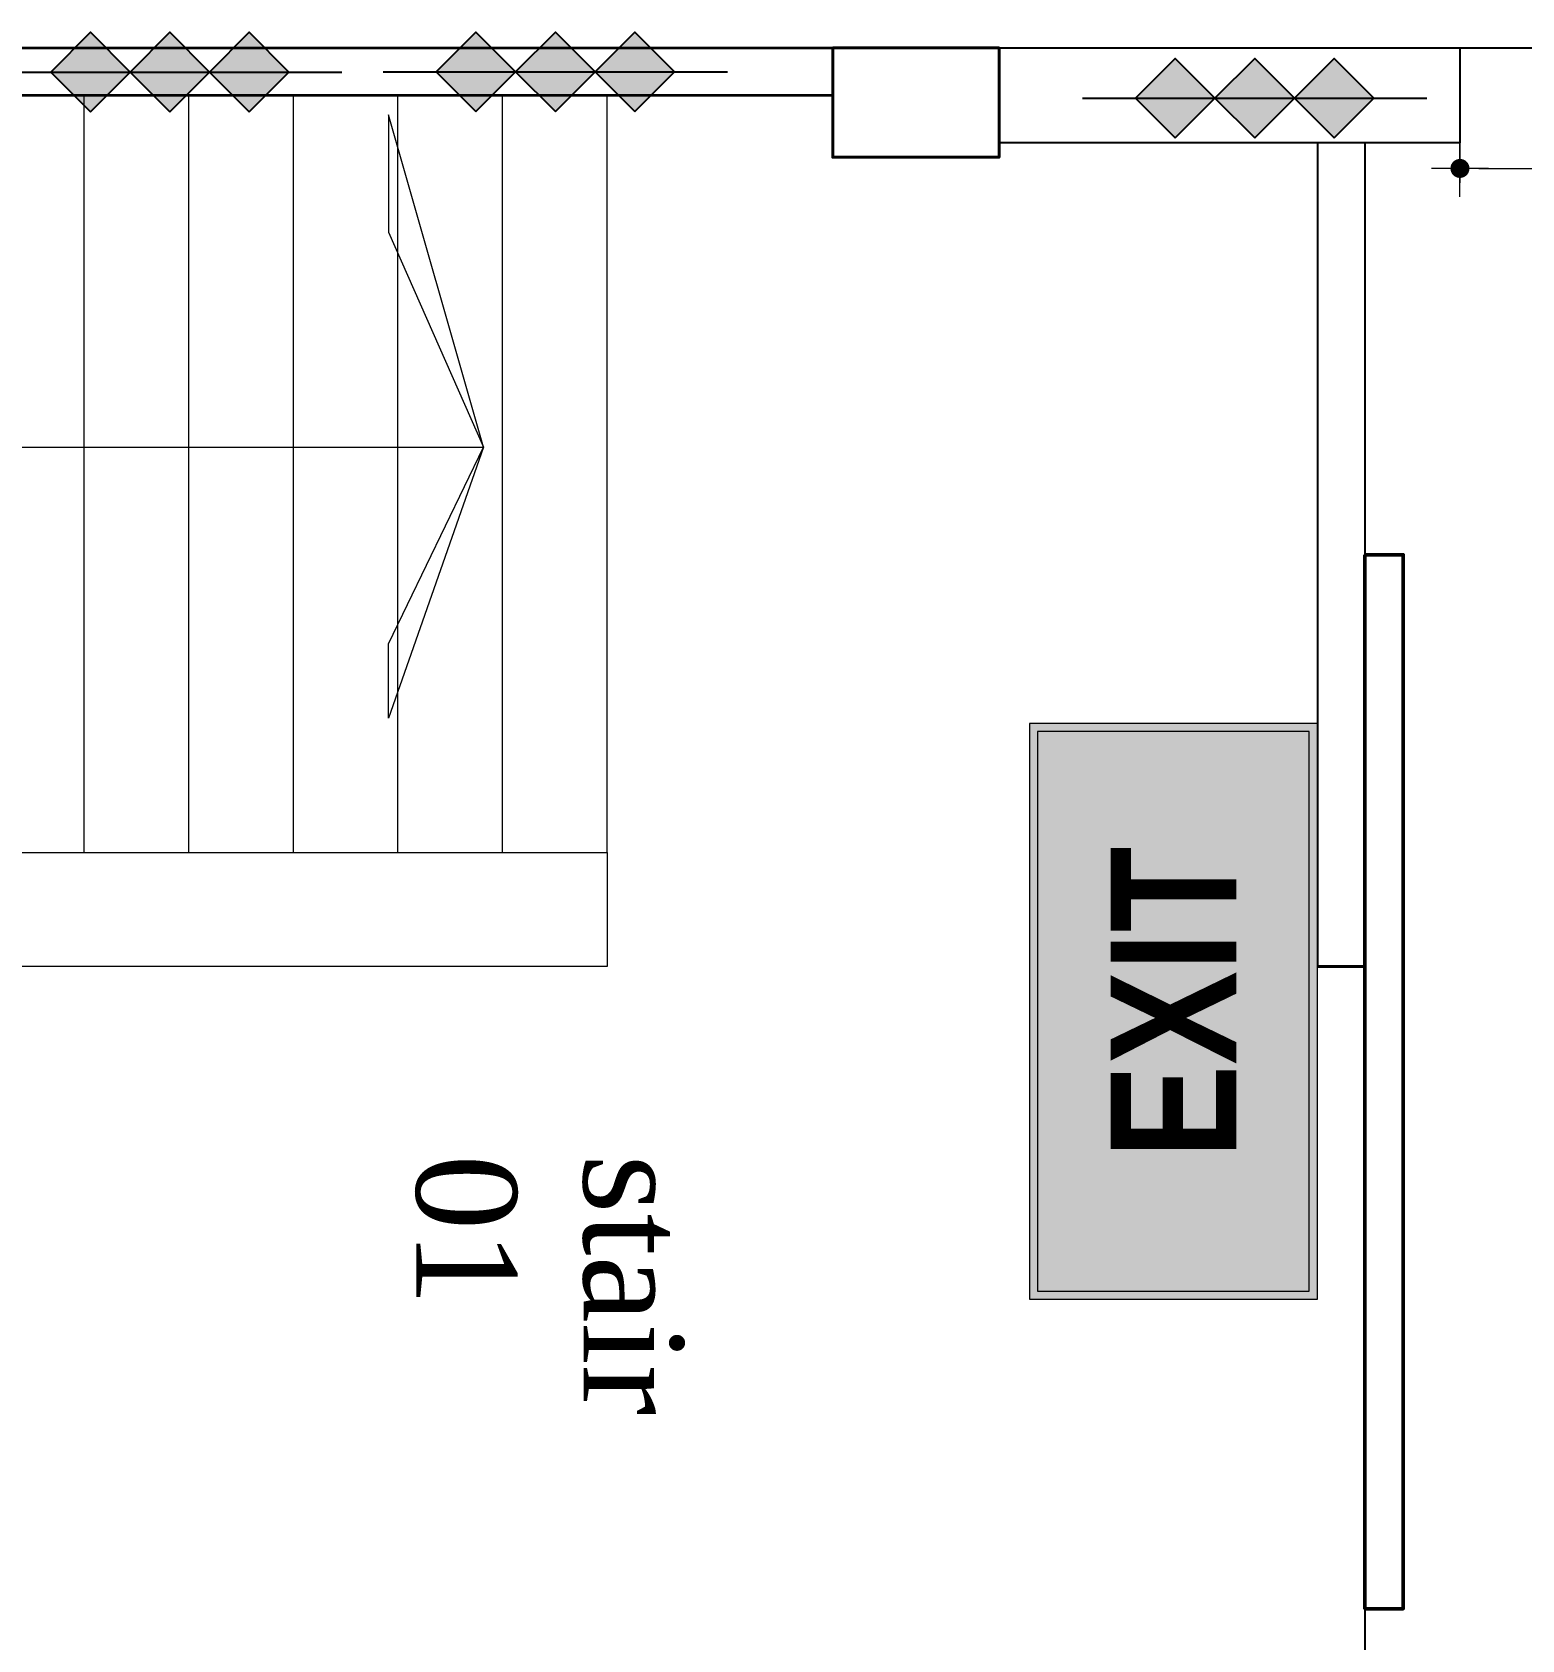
# Model space of a CAD drawing. Header units: inches. Extents: x -98933 to 1585249, y -3352739 to 192771.
# Drawn here: x 20841.2 to 20998, y 48990.9 to 49160 of the extents above; entities that cross this region are included whole.
import ezdxf

# ---------------------------------------------------------------- set-up
doc = ezdxf.new("R2010")
doc.units = ezdxf.units.IN
doc.header["$MEASUREMENT"] = 0
doc.header["$PDMODE"] = 35
doc.layers.get('0').update_dxf_attribs({"lineweight": 0})
doc.layers.get('Defpoints').update_dxf_attribs({"lineweight": 0})
for name, color, linetype, lineweight in [('A column', 106, 'Continuous', 40), ('A stair', 210, 'Continuous', 0), ('A WALL', 7, 'Continuous', 35), ('BOUNDARY_WALLP2', 3, 'Continuous', 50), ('DIM 01', 250, 'Continuous', 9), ('Layer1', 134, 'Continuous', 0), ('wall', 7, 'Continuous', 0)]:
    doc.layers.add(name, color=color, linetype=linetype, lineweight=lineweight)
doc.layers.add('A site line', color=7, linetype='Continuous')
doc.layers.add('fire rated wall', color=7, linetype='Continuous')
doc.styles.add('ARCH', font='times.ttf')
doc.styles.add('DIM-3', font='arial.ttf', dxfattribs={"width": 0.8, "height": 6})
doc.styles.add('REG', font='times.ttf')
doc.dimstyles.new('Dim-Pres', dxfattribs={"dimtxt": 5.5, "dimasz": 2, "dimexe": 1.5, "dimexo": 1.5, "dimgap": 1, "dimtad": 3, "dimdec": 0, "dimzin": 3, "dimdsep": 46, "dimlunit": 4, "dimtxsty": 'REG', "dimblk": 'point', "dimcen": 2, "dimclrd": 256, "dimclre": 256, "dimclrt": 7, "dimadec": 0, "dimazin": 0, "dimtfac": 0.75, "dimtdec": 0, "dimtmove": 1, "dimatfit": 3, "dimldrblk": 'point', "dimfxl": 0, "dimtolj": 1, "dimtzin": 0, "dimlwd": -1, "dimlwe": -1, "dimarcsym": 1})

# ---------------------------------------------------------------- blocks, each defined once
blk = doc.blocks.new('bfg')
at = {"layer": 'fire rated wall'}
h = blk.add_hatch(color=1, dxfattribs=at)
h.dxf.hatch_style = 1
h.paths.add_polyline_path([(9432308.67, -5613534.51), (9432321.43, -5613547.26), (9432334.18, -5613534.51)])
h.paths.add_polyline_path([(9432334.18, -5613534.51), (9432321.43, -5613521.75), (9432308.67, -5613534.51)])
h.paths.add_polyline_path([(9432334.18, -5613534.51), (9432359.68, -5613534.51), (9432346.93, -5613521.75)])
h.paths.add_polyline_path([(9432334.18, -5613534.51), (9432346.93, -5613547.26), (9432359.68, -5613534.51)])
at = {"layer": 'fire rated wall', "color": 1, "elevation": 0}
for points in [[(9432321.43, -5613547.26), (9432334.18, -5613534.51), (9432321.43, -5613521.75), (9432308.67, -5613534.51)], [(9432346.93, -5613547.26), (9432359.68, -5613534.51), (9432346.93, -5613521.75), (9432334.18, -5613534.51)]]:
    blk.add_lwpolyline(points, close=True, dxfattribs=at)
blk.add_lwpolyline([(9432291.67, -5613534.51), (9432376.69, -5613534.51)], dxfattribs=at)
blk = doc.blocks.new('3HR RATE')
at = {"layer": 'fire rated wall', "xscale": 1.292997314696549, "yscale": 1.292997314696549, "zscale": 1.292997314696549}
for p in [(-12191616.17, 7245476.71), (-12191583.19, 7245476.71)]:
    blk.add_blockref('bfg', p, dxfattribs=at)
blk = doc.blocks.new('3CGD')
h = blk.add_hatch(color=255)
h.dxf.hatch_style = 1
h.paths.add_polyline_path([(-274923.76, 140887.58), (-275025.01, 140887.58), (-275025.01, 140836.96), (-274923.76, 140836.96)])
at = {"true_color": 0x00823c}
h = blk.add_hatch(color=116, dxfattribs=at)
h.dxf.hatch_style = 1
h.paths.add_polyline_path([(-274925.19, 140886.15), (-275023.58, 140886.15), (-275023.58, 140838.39), (-274925.19, 140838.39)])
at = {"color": 255}
for p, q in [((-274923.76, 140887.58), (-275025.01, 140887.58)), ((-275025.01, 140887.58), (-275025.01, 140836.96)), ((-274923.76, 140836.96), (-274923.76, 140887.58)), ((-275025.01, 140836.96), (-274923.76, 140836.96))]:
    blk.add_line(p, q, dxfattribs=at)
at = {"color": 116, "true_color": 0x00823c}
for p, q in [((-274925.19, 140886.15), (-275023.58, 140886.15)), ((-275023.58, 140886.15), (-275023.58, 140838.39)), ((-274925.19, 140838.39), (-274925.19, 140886.15)), ((-275023.58, 140838.39), (-274925.19, 140838.39))]:
    blk.add_line(p, q, dxfattribs=at)
at = {"layer": 'DIM 01', "color": 255, "lineweight": -2, "insert": (-275000.24, 140873.3), "char_height": 22.0763, "attachment_point": 1, "style": 'DIM-3'}
blk.add_mtext_dynamic_manual_height_columns('{\\fArial|b1|i0|c0|p34;EXIT}', width=11.7457, gutter_width=110.38, heights=[0], dxfattribs=at)
blk = doc.blocks.new('dot')
at = {"color": 4}
for p, q in [((0, 1.5), (0, -1.5)), ((-1.5, 0), (1.5, 0))]:
    blk.add_line(p, q, dxfattribs=at)
at = {"color": 6, "const_width": 0.5}
blk.add_lwpolyline([(-0.25, 0, 1), (0.25, 0, 1)], format="xyb", close=True, dxfattribs=at)
blk = doc.blocks.new('point')
blk.add_blockref('dot', (0, 0))
blk = doc.blocks.new('*D436')
at = {"layer": 'Defpoints', "color": 0, "ltscale": 30, "transparency": 16777216}
for p in [(20991.47, 49158.36, -1.21), (21136.46, 49158.36, -1.21), (21136.46, 49145.68)]:
    blk.add_point(p, dxfattribs=at)
at = {"layer": 'Layer1', "ltscale": 30, "transparency": 16777216}
for p, q in [((20991.47, 49149.66), (20991.47, 49144.18)), ((21136.46, 49149.66), (21136.46, 49144.18)), ((20993.47, 49145.68), (21134.46, 49145.68))]:
    blk.add_line(p, q, dxfattribs=at)
at = {"layer": 'Layer1', "ltscale": 30, "transparency": 16777216, "xscale": 2, "yscale": 2, "zscale": 2, "rotation": 180}
blk.add_blockref('point', (20991.47, 49145.68), dxfattribs=at)
at = {"layer": 'Layer1', "ltscale": 30, "transparency": 16777216, "xscale": 2, "yscale": 2, "zscale": 2}
blk.add_blockref('point', (21136.46, 49145.68), dxfattribs=at)
at = {"layer": 'Layer1', "color": 7, "ltscale": 30, "transparency": 16777216, "insert": (21063.96, 49149.18), "char_height": 5, "attachment_point": 5, "style": 'REG'}
blk.add_mtext('\\A1;12\'-1"', dxfattribs=at)

msp = doc.modelspace()

# ---------------------------------------------------------------- linework, layer by layer
at = {"layer": 'A column', "color": 7, "lineweight": -3, "elevation": -9.7}
msp.add_lwpolyline([(20925.48, 49158.36), (20942.98, 49158.36), (20942.98, 49146.86), (20925.48, 49146.86)], close=True, dxfattribs=at)
at = {"layer": 'A column', "color": 7, "elevation": -9.7}
msp.add_lwpolyline([(20925.48, 49158.36), (20942.98, 49158.36), (20942.98, 49146.86), (20925.48, 49146.86)], close=True, dxfattribs=at)
at = {"layer": 'A column', "color": 7, "ltscale": 30, "elevation": -9.7}
msp.add_lwpolyline([(20976.47, 49061.74), (20981.47, 49061.74)], dxfattribs=at)
at = {"layer": 'A site line', "color": 7, "lineweight": -3, "ltscale": 30}
for p, q in [((20976.47, 49148.36, -11.61), (20976.47, 49061.74, -11.61)), ((20981.47, 49148.36, -11.61), (20981.47, 49061.74, -11.61))]:
    msp.add_line(p, q, dxfattribs=at)
at = {"layer": 'A site line', "color": 7, "ltscale": 30}
msp.add_line((20981.47, 49148.36, -11.61), (20981.47, 48982.11, -11.61), dxfattribs=at)
at = {"layer": 'A site line', "color": 7, "ltscale": 30, "elevation": -9.7}
msp.add_lwpolyline([(20942.98, 49158.36), (20991.47, 49158.36), (20991.47, 49148.36), (20942.98, 49148.36)], close=True, dxfattribs=at)
msp.add_lwpolyline([(20942.98, 49158.36), (20991.47, 49158.36), (20991.47, 49148.36), (20942.98, 49148.36)], close=True, dxfattribs=at)
at = {"layer": 'A site line', "color": 7, "lineweight": -3, "ltscale": 30, "elevation": -9.7}
msp.add_lwpolyline([(20942.98, 49158.36), (20991.47, 49158.36), (20991.47, 49148.36), (20942.98, 49148.36)], close=True, dxfattribs=at)
at = {"layer": 'A stair', "color": 7, "ltscale": 30}
for p, q in [((20846.73, 49073.74, -9.7), (20846.73, 49153.36, -9.7)), ((20857.73, 49073.74, -9.7), (20857.73, 49153.36, -9.7)), ((20868.73, 49073.74, -9.7), (20868.73, 49153.36, -9.7)), ((20879.73, 49073.74, -9.7), (20879.73, 49153.36, -9.7)), ((20890.73, 49073.74, -9.7), (20890.73, 49153.36, -9.7)), ((20901.73, 49073.74, -9.7), (20901.73, 49153.36, -9.7))]:
    msp.add_line(p, q, dxfattribs=at)
at = {"layer": 'A stair', "color": 7, "ltscale": 30, "elevation": -9.7}
msp.add_lwpolyline([(20732.49, 49116.36), (20732.49, 49116.36), (20732.49, 49116.36), (20888.73, 49116.36), (20878.73, 49151.32), (20878.73, 49138.99), (20888.73, 49116.36), (20878.73, 49087.85), (20878.73, 49095.67), (20888.73, 49116.36)], dxfattribs=at)
msp.add_lwpolyline([(20901.73, 49073.74), (20901.73, 49061.74), (20758.73, 49061.74), (20758.73, 49073.74)], close=True, dxfattribs=at)
at = {"layer": 'A WALL', "color": 7, "ltscale": 30, "elevation": -9.7}
msp.add_lwpolyline([(20705.48, 49158.36), (20925.48, 49158.36), (20925.48, 49153.36), (20705.48, 49153.36)], close=True, dxfattribs=at)
at = {"layer": 'BOUNDARY_WALLP2', "color": 7, "ltscale": 30, "elevation": -11.61}
msp.add_lwpolyline([(20981.47, 49105.05), (20985.5, 49105.05), (20985.5, 48994.18), (20981.47, 48994.18)], close=True, dxfattribs=at)
at = {"layer": 'wall', "color": 3, "lineweight": 25, "ltscale": 100000}
msp.add_line((20986.41, 49158.36, -9.7), (21136.46, 49158.36, -9.7), dxfattribs=at)

# ---------------------------------------------------------------- block references
at = {"layer": 'DIM 01', "color": 63, "lineweight": -2, "xscale": 0.5981940063211368, "yscale": 0.5981940063211368, "zscale": 0.5981940063154294, "rotation": 90}
msp.add_blockref('3CGD', (105224.29, 213545.05, -11.61), dxfattribs=at)
at = {"layer": 'Layer1', "xscale": 0.2533935670508072, "yscale": 0.2533935670508072, "zscale": 0.2533935670521235}
for p in [(19745.09, 52401.37), (19785.65, 52401.39), (19859.23, 52398.62)]:
    msp.add_blockref('3HR RATE', p, dxfattribs=at)

# ---------------------------------------------------------------- texts
at = {"layer": 'A stair', "color": 7, "ltscale": 30, "insert": (20909.83, 49041.97, -9.7), "char_height": 10.56, "width": 17.4246, "attachment_point": 1, "rotation": 270, "style": 'ARCH'}
msp.add_mtext('stair 01', dxfattribs=at)

# ---------------------------------------------------------------- dimensions: what is measured, and where the dimension line sits
at = {"layer": 'Layer1', "ltscale": 30}
dim = msp.add_linear_dim(base=(21136.46, 49145.68, -8.49), p1=(20991.47, 49158.36, -9.7), p2=(21136.46, 49158.36, -9.7), dimstyle='Dim-Pres', override={"dimtxt": 5, "dimfxl": 4, "dimfxlon": 1}, dxfattribs=at)
dim.commit()
dim.dimension.update_dxf_attribs({"geometry": '*D436', "text_midpoint": (21063.96, 49149.18, -8.49)})

doc.saveas('drawing.dxf')
